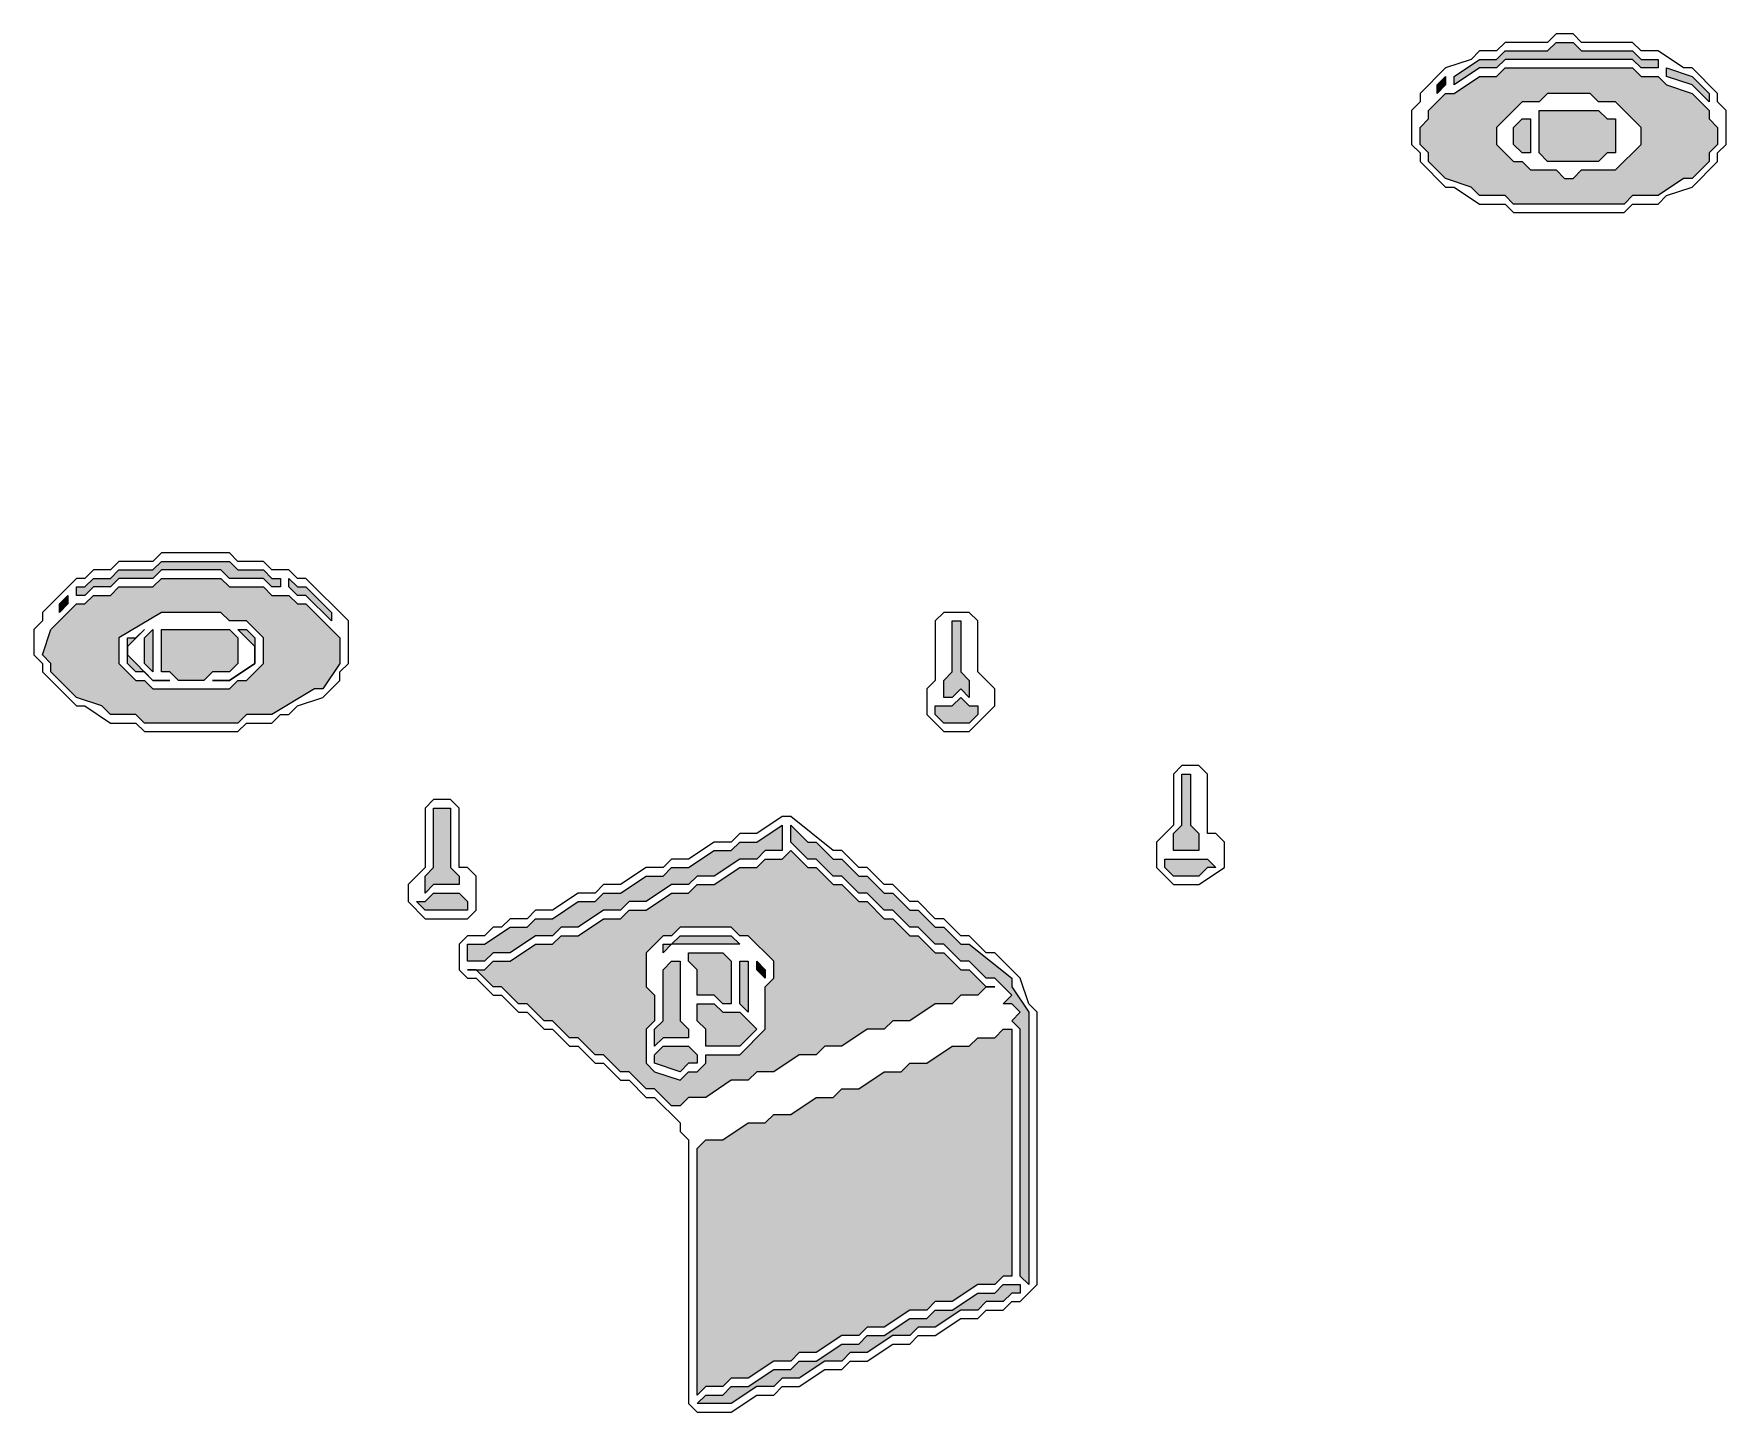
# Model space of a CAD drawing. Header units: millimetres. Extents: x 5 to 252589, y 5 to 415.
# Drawn here: x 12395.33 to 12411.92, y 307.58 to 321.08 of the extents above; entities that cross this region are included whole.
import ezdxf

# ---------------------------------------------------------------- set-up
doc = ezdxf.new("R2010")
doc.units = ezdxf.units.MM
doc.layers.add('HATCH', color=8, linetype='Continuous', lineweight=9)
doc.layers.add('OUTLINE', color=7, linetype='Continuous', lineweight=25)

msp = doc.modelspace()

# ---------------------------------------------------------------- hatches: boundary and pattern name
at = {"layer": 'HATCH', "true_color": 0xbfa37e}
for points in [[(12409.25, 320.58333), (12409.25, 320.66667), (12409.5, 320.83333), (12409.66667, 320.83333), (12409.75, 320.91667), (12410.16667, 320.91667), (12410.25, 321), (12410.41667, 321), (12410.5, 320.91667), (12411, 320.91667), (12411.08333, 320.83333), (12411.25, 320.83333), (12411.25, 320.75), (12411.08333, 320.75), (12411, 320.83333), (12409.75, 320.83333), (12409.66667, 320.75), (12409.5, 320.75)], [(12395.75, 315.58333), (12395.75, 315.66667), (12395.83333, 315.66667), (12395.91667, 315.75), (12396.08333, 315.75), (12396.16667, 315.83333), (12396.5, 315.83333), (12396.58333, 315.91667), (12397.25, 315.91667), (12397.33333, 315.83333), (12397.58333, 315.83333), (12397.66667, 315.75), (12397.75, 315.75), (12397.75, 315.66667), (12397.66667, 315.66667), (12397.58333, 315.75), (12397.25, 315.75), (12397.16667, 315.83333), (12396.58333, 315.83333), (12396.5, 315.75), (12396.16667, 315.75), (12396.08333, 315.66667), (12395.91667, 315.66667), (12395.83333, 315.58333)]]:
    msp.add_hatch(color=33, dxfattribs=at).paths.add_polyline_path(points)
at = {"layer": 'HATCH', "true_color": 0xceb089}
h = msp.add_hatch(color=43, dxfattribs=at)
h.paths.add_polyline_path([(12408.91667, 320), (12408.91667, 320.16667), (12409, 320.25), (12409, 320.33333), (12409.16667, 320.5), (12409.25, 320.5), (12409.5, 320.66667), (12409.66667, 320.66667), (12409.75, 320.75), (12411, 320.75), (12411.08333, 320.66667), (12411.25, 320.66667), (12411.33333, 320.58333), (12411.58333, 320.5), (12411.75, 320.33333), (12411.75, 320.25), (12411.83333, 320.16667), (12411.83333, 320), (12411.75, 319.91667), (12411.75, 319.83333), (12411.58333, 319.66667), (12411.5, 319.66667), (12411.25, 319.5), (12411, 319.5), (12410.91667, 319.41667), (12409.83333, 319.41667), (12409.75, 319.5), (12409.5, 319.5), (12409.41667, 319.58333), (12409.16667, 319.66667), (12409, 319.83333), (12409, 319.91667)])
h.paths.add_polyline_path([(12409.66667, 320), (12409.83333, 319.83333), (12409.91667, 319.83333), (12410, 319.75), (12410.25, 319.75), (12410.33333, 319.66667), (12410.41667, 319.66667), (12410.5, 319.75), (12410.83333, 319.75), (12411.08333, 320), (12411.08333, 320.16667), (12410.83333, 320.41667), (12410.66667, 320.41667), (12410.58333, 320.5), (12410.16667, 320.5), (12410.08333, 320.41667), (12409.91667, 320.41667), (12409.66667, 320.16667)], flags=0)
at = {"layer": 'HATCH', "true_color": 0xb99e7b}
for points in [[(12411.75, 320.41667), (12411.58333, 320.58333), (12411.33333, 320.66667), (12411.33333, 320.75), (12411.58333, 320.66667), (12411.75, 320.5)], [(12409.08333, 320.5), (12409.08333, 320.58333), (12409.16667, 320.66667), (12409.16667, 320.58333)], [(12398.25, 315.33333), (12398, 315.58333), (12397.91667, 315.58333), (12397.83333, 315.66667), (12397.83333, 315.75), (12397.91667, 315.66667), (12398, 315.66667), (12398.25, 315.41667)], [(12395.58333, 315.41667), (12395.58333, 315.5), (12395.66667, 315.58333), (12395.66667, 315.5)]]:
    msp.add_hatch(color=33, dxfattribs=at).paths.add_polyline_path(points)
at = {"layer": 'HATCH', "true_color": 0xa6abaf}
for points in [[(12409.91667, 319.91667), (12409.83333, 320), (12409.83333, 320.16667), (12409.91667, 320.25), (12410, 320.25), (12410, 319.91667)], [(12396.5, 314.83333), (12396.41667, 314.91667), (12396.41667, 315.16667), (12396.5, 315.25)], [(12402.33333, 311.5), (12402.25, 311.58333), (12402.25, 312), (12402.33333, 312)]]:
    msp.add_hatch(color=253, dxfattribs=at).paths.add_polyline_path(points)
at = {"layer": 'HATCH', "true_color": 0xabb0b4}
for points in [[(12410.08333, 319.91667), (12410.08333, 320.33333), (12410.66667, 320.33333), (12410.75, 320.25), (12410.83333, 320.25), (12410.83333, 319.91667), (12410.75, 319.91667), (12410.66667, 319.83333), (12410.16667, 319.83333)], [(12396.58333, 314.83333), (12396.58333, 315.25), (12397.25, 315.25), (12397.33333, 315.16667), (12397.33333, 314.91667), (12397.25, 314.83333), (12397.08333, 314.83333), (12397, 314.75), (12396.75, 314.75), (12396.66667, 314.83333)], [(12404.25, 314.58333), (12404.25, 314.75), (12404.33333, 314.83333), (12404.33333, 315.33333), (12404.41667, 315.33333), (12404.41667, 314.83333), (12404.5, 314.75), (12404.5, 314.58333), (12404.41667, 314.66667), (12404.33333, 314.58333)], [(12406.5, 313.08333), (12406.5, 313.25), (12406.58333, 313.33333), (12406.58333, 313.83333), (12406.66667, 313.83333), (12406.66667, 313.33333), (12406.75, 313.25), (12406.75, 313.08333)], [(12399.16667, 312.66667), (12399.16667, 312.83333), (12399.25, 312.91667), (12399.25, 313.5), (12399.41667, 313.5), (12399.41667, 312.91667), (12399.5, 312.83333), (12399.5, 312.75), (12399.25, 312.75)], [(12401.5, 312.08333), (12401.5, 312.16667), (12401.58333, 312.16667), (12401.66667, 312.25), (12402.16667, 312.25), (12402.25, 312.16667), (12401.58333, 312.16667)], [(12401.41667, 311.16667), (12401.41667, 311.33333), (12401.5, 311.41667), (12401.5, 311.91667), (12401.58333, 312), (12401.66667, 312), (12401.66667, 311.41667), (12401.75, 311.33333), (12401.75, 311.25), (12401.5, 311.25)], [(12402.16667, 311.58333), (12402.08333, 311.58333), (12402, 311.66667), (12401.83333, 311.66667), (12401.83333, 311.91667), (12401.75, 312), (12401.75, 312.08333), (12402.08333, 312.08333), (12402.16667, 312)]]:
    msp.add_hatch(color=253, dxfattribs=at).paths.add_polyline_path(points)
at = {"layer": 'HATCH', "true_color": 0xceb089}
h = msp.add_hatch(color=43, dxfattribs=at)
h.paths.add_polyline_path([(12395.41667, 315), (12395.5, 315.25), (12395.75, 315.5), (12395.83333, 315.5), (12395.91667, 315.58333), (12396.08333, 315.58333), (12396.16667, 315.66667), (12396.5, 315.66667), (12396.58333, 315.75), (12397.16667, 315.75), (12397.25, 315.66667), (12397.58333, 315.66667), (12397.66667, 315.58333), (12397.83333, 315.58333), (12397.91667, 315.5), (12398, 315.5), (12398.33333, 315.16667), (12398.33333, 314.91667), (12398.16667, 314.66667), (12398.08333, 314.66667), (12397.66667, 314.41667), (12397.41667, 314.41667), (12397.33333, 314.33333), (12396.41667, 314.33333), (12396.33333, 314.41667), (12396.08333, 314.41667), (12396, 314.5), (12395.75, 314.58333), (12395.5, 314.83333), (12395.5, 314.91667)])
h.paths.add_polyline_path([(12396.16667, 314.91667), (12396.33333, 314.75), (12396.41667, 314.75), (12396.5, 314.66667), (12397.25, 314.66667), (12397.33333, 314.75), (12397.41667, 314.75), (12397.58333, 314.91667), (12397.58333, 315.16667), (12397.41667, 315.33333), (12397.25, 315.33333), (12397.16667, 315.41667), (12396.58333, 315.41667), (12396.16667, 315.16667)], flags=0)
at = {"layer": 'HATCH', "true_color": 0xb9bfc3}
for points in [[(12396.66667, 314.75), (12396.5, 314.75), (12396.41667, 314.83333), (12396.33333, 314.83333), (12396.25, 314.91667), (12396.25, 315.16667), (12396.33333, 315.16667), (12396.41667, 315.25), (12396.25, 315.08333), (12396.25, 315), (12396.5, 314.75)], [(12397.08333, 314.75), (12397.25, 314.75), (12397.5, 314.91667), (12397.5, 315.08333), (12397.33333, 315.25), (12397.41667, 315.25), (12397.5, 315.16667), (12397.5, 314.91667), (12397.25, 314.75)], [(12404.16667, 314.41667), (12404.16667, 314.5), (12404.33333, 314.5), (12404.41667, 314.58333), (12404.5, 314.5), (12404.58333, 314.5), (12404.58333, 314.41667), (12404.5, 314.33333), (12404.25, 314.33333)], [(12406.41667, 313), (12406.83333, 313), (12406.91667, 312.91667), (12406.83333, 312.91667), (12406.75, 312.83333), (12406.5, 312.83333), (12406.41667, 312.91667)], [(12399.08333, 312.58333), (12399.16667, 312.58333), (12399.25, 312.66667), (12399.5, 312.66667), (12399.58333, 312.58333), (12399.58333, 312.5), (12399.16667, 312.5)], [(12402.5, 311.83333), (12402.41667, 311.91667), (12402.41667, 312), (12402.5, 311.91667)], [(12401.83333, 311.58333), (12402, 311.58333), (12402.08333, 311.5), (12402.25, 311.5), (12402.41667, 311.33333), (12402.25, 311.16667), (12401.91667, 311.16667), (12401.91667, 311.33333), (12401.83333, 311.41667)], [(12401.41667, 311), (12401.41667, 311.08333), (12401.5, 311.16667), (12401.75, 311.16667), (12401.83333, 311.08333), (12401.83333, 311), (12401.75, 311), (12401.66667, 310.91667)]]:
    msp.add_hatch(color=9, dxfattribs=at).paths.add_polyline_path(points)
at = {"layer": 'HATCH', "true_color": 0x46858f}
for points in [[(12399.58333, 312), (12399.58333, 312.16667), (12399.75, 312.16667), (12400, 312.33333), (12400.16667, 312.33333), (12400.25, 312.41667), (12400.41667, 312.41667), (12400.66667, 312.58333), (12400.83333, 312.58333), (12400.91667, 312.66667), (12401.08333, 312.66667), (12401.33333, 312.83333), (12401.5, 312.83333), (12401.58333, 312.91667), (12401.75, 312.91667), (12402, 313.08333), (12402.16667, 313.08333), (12402.25, 313.16667), (12402.41667, 313.16667), (12402.66667, 313.33333), (12402.66667, 313.08333), (12402.5, 313.08333), (12402.41667, 313), (12402.25, 313), (12402, 312.83333), (12401.83333, 312.83333), (12401.75, 312.75), (12401.58333, 312.75), (12401.33333, 312.58333), (12401.16667, 312.58333), (12401.08333, 312.5), (12400.91667, 312.5), (12400.66667, 312.33333), (12400.5, 312.33333), (12400.41667, 312.25), (12400.25, 312.25), (12400, 312.08333), (12399.83333, 312.08333), (12399.75, 312)], [(12401.83333, 307.75), (12401.83333, 310.16667), (12401.91667, 310.25), (12402.08333, 310.25), (12402.33333, 310.41667), (12402.5, 310.41667), (12402.58333, 310.5), (12402.75, 310.5), (12403, 310.66667), (12403.16667, 310.66667), (12403.25, 310.75), (12403.41667, 310.75), (12403.66667, 310.91667), (12403.83333, 310.91667), (12403.91667, 311), (12404.08333, 311), (12404.33333, 311.16667), (12404.5, 311.16667), (12404.58333, 311.25), (12404.75, 311.25), (12404.83333, 311.33333), (12404.91667, 311.33333), (12404.91667, 308.91667), (12404.83333, 308.91667), (12404.75, 308.83333), (12404.58333, 308.83333), (12404.33333, 308.66667), (12404.16667, 308.66667), (12404.08333, 308.58333), (12403.91667, 308.58333), (12403.66667, 308.41667), (12403.5, 308.41667), (12403.41667, 308.33333), (12403.25, 308.33333), (12403, 308.16667), (12402.83333, 308.16667), (12402.75, 308.08333), (12402.58333, 308.08333), (12402.33333, 307.91667), (12402.16667, 307.91667), (12402.08333, 307.83333), (12401.91667, 307.83333)]]:
    msp.add_hatch(color=145, dxfattribs=at).paths.add_polyline_path(points)
at = {"layer": 'HATCH', "true_color": 0x46828b}
msp.add_hatch(color=137, dxfattribs=at).paths.add_polyline_path([(12405.08333, 308.83333), (12405, 308.91667), (12405, 311.33333), (12404.91667, 311.41667), (12405, 311.5), (12404.91667, 311.58333), (12404.83333, 311.58333), (12404.91667, 311.66667), (12404.75, 311.83333), (12404.66667, 311.83333), (12404.5, 312), (12404.41667, 312), (12404.25, 312.16667), (12404.16667, 312.16667), (12404, 312.33333), (12403.91667, 312.33333), (12403.75, 312.5), (12403.66667, 312.5), (12403.5, 312.66667), (12403.41667, 312.66667), (12403.25, 312.83333), (12403.16667, 312.83333), (12403, 313), (12402.91667, 313), (12402.75, 313.16667), (12402.75, 313.33333), (12402.91667, 313.16667), (12403, 313.16667), (12403.16667, 313), (12403.25, 313), (12403.41667, 312.83333), (12403.5, 312.83333), (12403.66667, 312.66667), (12403.75, 312.66667), (12403.91667, 312.5), (12404, 312.5), (12404.16667, 312.33333), (12404.25, 312.33333), (12404.41667, 312.16667), (12404.5, 312.16667), (12404.91667, 311.83333), (12404.91667, 311.75), (12405.08333, 311.5)])
at = {"layer": 'HATCH', "true_color": 0x46909b}
h = msp.add_hatch(color=135, dxfattribs=at)
h.paths.add_polyline_path([(12399.58333, 311.91667), (12399.75, 311.91667), (12399.83333, 312), (12400, 312), (12400.25, 312.16667), (12400.41667, 312.16667), (12400.5, 312.25), (12400.66667, 312.25), (12400.91667, 312.41667), (12401.08333, 312.41667), (12401.16667, 312.5), (12401.33333, 312.5), (12401.58333, 312.66667), (12401.75, 312.66667), (12401.83333, 312.75), (12402, 312.75), (12402.25, 312.91667), (12402.41667, 312.91667), (12402.5, 313), (12402.66667, 313), (12402.75, 313.08333), (12402.91667, 312.91667), (12403, 312.91667), (12403.16667, 312.75), (12403.25, 312.75), (12403.41667, 312.58333), (12403.5, 312.58333), (12403.66667, 312.41667), (12403.75, 312.41667), (12403.91667, 312.25), (12404, 312.25), (12404.16667, 312.08333), (12404.25, 312.08333), (12404.41667, 311.91667), (12404.5, 311.91667), (12404.66667, 311.75), (12404.75, 311.75), (12404.66667, 311.75), (12404.58333, 311.66667), (12404.41667, 311.66667), (12404.33333, 311.58333), (12404.16667, 311.58333), (12403.91667, 311.41667), (12403.75, 311.41667), (12403.66667, 311.33333), (12403.5, 311.33333), (12403.25, 311.16667), (12403.08333, 311.16667), (12403, 311.08333), (12402.83333, 311.08333), (12402.58333, 310.91667), (12402.41667, 310.91667), (12402.33333, 310.83333), (12402.16667, 310.83333), (12401.91667, 310.66667), (12401.75, 310.66667), (12401.66667, 310.58333), (12401.58333, 310.58333), (12401.41667, 310.75), (12401.33333, 310.75), (12401.16667, 310.91667), (12401.08333, 310.91667), (12400.91667, 311.08333), (12400.83333, 311.08333), (12400.66667, 311.25), (12400.58333, 311.25), (12400.41667, 311.41667), (12400.33333, 311.41667), (12400.16667, 311.58333), (12400.08333, 311.58333), (12399.91667, 311.75), (12399.83333, 311.75), (12399.66667, 311.91667)])
h.paths.add_polyline_path([(12401.41667, 310.91667), (12401.66667, 310.83333), (12401.75, 310.91667), (12401.83333, 310.91667), (12401.91667, 311), (12401.91667, 311.08333), (12402.25, 311.08333), (12402.5, 311.33333), (12402.5, 311.75), (12402.58333, 311.83333), (12402.58333, 312), (12402.33333, 312.25), (12402.25, 312.25), (12402.16667, 312.33333), (12401.66667, 312.33333), (12401.58333, 312.25), (12401.5, 312.25), (12401.33333, 312.08333), (12401.33333, 311.75), (12401.41667, 311.66667), (12401.41667, 311.41667), (12401.33333, 311.33333), (12401.33333, 311)], flags=0)
msp.add_hatch(color=135, dxfattribs=at).paths.add_polyline_path([(12401.83333, 307.66667), (12401.91667, 307.75), (12402.08333, 307.75), (12402.16667, 307.83333), (12402.33333, 307.83333), (12402.58333, 308), (12402.75, 308), (12402.83333, 308.08333), (12403, 308.08333), (12403.25, 308.25), (12403.41667, 308.25), (12403.5, 308.33333), (12403.66667, 308.33333), (12403.91667, 308.5), (12404.08333, 308.5), (12404.16667, 308.58333), (12404.33333, 308.58333), (12404.58333, 308.75), (12404.75, 308.75), (12404.83333, 308.83333), (12405, 308.83333), (12405, 308.75), (12404.91667, 308.75), (12404.83333, 308.66667), (12404.66667, 308.66667), (12404.58333, 308.58333), (12404.41667, 308.58333), (12404.16667, 308.41667), (12404, 308.41667), (12403.91667, 308.33333), (12403.75, 308.33333), (12403.5, 308.16667), (12403.33333, 308.16667), (12403.25, 308.08333), (12403.08333, 308.08333), (12402.83333, 307.91667), (12402.66667, 307.91667), (12402.58333, 307.83333), (12402.41667, 307.83333), (12402.16667, 307.66667)])

# ---------------------------------------------------------------- linework, layer by layer
at = {"layer": 'OUTLINE', "color": 139, "true_color": 0x42544a}
for points in [[(12408.83333, 320), (12408.91667, 319.91667), (12408.91667, 319.83333), (12409.16667, 319.58333), (12409.25, 319.58333), (12409.5, 319.41667), (12409.75, 319.41667), (12409.83333, 319.33333), (12410.91667, 319.33333), (12411, 319.41667), (12411.25, 319.41667), (12411.33333, 319.5), (12411.58333, 319.58333), (12411.83333, 319.83333), (12411.83333, 319.91667), (12411.91667, 320), (12411.91667, 320.33333), (12411.83333, 320.41667), (12411.83333, 320.5), (12411.58333, 320.75), (12411.5, 320.75), (12411.25, 320.91667), (12411.08333, 320.91667), (12411, 321), (12410.5, 321), (12410.41667, 321.08333), (12410.25, 321.08333), (12410.16667, 321), (12409.75, 321), (12409.66667, 320.91667), (12409.5, 320.91667), (12409.41667, 320.83333), (12409.16667, 320.75), (12408.91667, 320.5), (12408.91667, 320.41667), (12408.83333, 320.33333)], [(12409.25, 320.58333), (12409.25, 320.66667), (12409.5, 320.83333), (12409.66667, 320.83333), (12409.75, 320.91667), (12410.16667, 320.91667), (12410.25, 321), (12410.41667, 321), (12410.5, 320.91667), (12411, 320.91667), (12411.08333, 320.83333), (12411.25, 320.83333), (12411.25, 320.75), (12411.08333, 320.75), (12411, 320.83333), (12409.75, 320.83333), (12409.66667, 320.75), (12409.5, 320.75)], [(12408.91667, 320), (12408.91667, 320.16667), (12409, 320.25), (12409, 320.33333), (12409.16667, 320.5), (12409.25, 320.5), (12409.5, 320.66667), (12409.66667, 320.66667), (12409.75, 320.75), (12411, 320.75), (12411.08333, 320.66667), (12411.25, 320.66667), (12411.33333, 320.58333), (12411.58333, 320.5), (12411.75, 320.33333), (12411.75, 320.25), (12411.83333, 320.16667), (12411.83333, 320), (12411.75, 319.91667), (12411.75, 319.83333), (12411.58333, 319.66667), (12411.5, 319.66667), (12411.25, 319.5), (12411, 319.5), (12410.91667, 319.41667), (12409.83333, 319.41667), (12409.75, 319.5), (12409.5, 319.5), (12409.41667, 319.58333), (12409.16667, 319.66667), (12409, 319.83333), (12409, 319.91667)], [(12411.75, 320.41667), (12411.58333, 320.58333), (12411.33333, 320.66667), (12411.33333, 320.75), (12411.58333, 320.66667), (12411.75, 320.5)], [(12409.08333, 320.5), (12409.08333, 320.58333), (12409.16667, 320.66667), (12409.16667, 320.58333)], [(12409.66667, 320), (12409.83333, 319.83333), (12409.91667, 319.83333), (12410, 319.75), (12410.25, 319.75), (12410.33333, 319.66667), (12410.41667, 319.66667), (12410.5, 319.75), (12410.83333, 319.75), (12411.08333, 320), (12411.08333, 320.16667), (12410.83333, 320.41667), (12410.66667, 320.41667), (12410.58333, 320.5), (12410.16667, 320.5), (12410.08333, 320.41667), (12409.91667, 320.41667), (12409.66667, 320.16667)], [(12409.91667, 319.91667), (12409.83333, 320), (12409.83333, 320.16667), (12409.91667, 320.25), (12410, 320.25), (12410, 319.91667)], [(12410.08333, 319.91667), (12410.08333, 320.33333), (12410.66667, 320.33333), (12410.75, 320.25), (12410.83333, 320.25), (12410.83333, 319.91667), (12410.75, 319.91667), (12410.66667, 319.83333), (12410.16667, 319.83333)], [(12395.33333, 315), (12395.41667, 314.91667), (12395.41667, 314.83333), (12395.75, 314.5), (12395.83333, 314.5), (12396.08333, 314.33333), (12396.33333, 314.33333), (12396.41667, 314.25), (12397.33333, 314.25), (12397.41667, 314.33333), (12397.66667, 314.33333), (12397.75, 314.41667), (12397.83333, 314.41667), (12397.91667, 314.5), (12398.16667, 314.58333), (12398.33333, 314.75), (12398.33333, 314.83333), (12398.41667, 314.91667), (12398.41667, 315.33333), (12398, 315.75), (12397.91667, 315.75), (12397.83333, 315.83333), (12397.66667, 315.83333), (12397.58333, 315.91667), (12397.33333, 315.91667), (12397.25, 316), (12396.58333, 316), (12396.5, 315.91667), (12396.16667, 315.91667), (12396.08333, 315.83333), (12395.91667, 315.83333), (12395.83333, 315.75), (12395.75, 315.75), (12395.41667, 315.41667), (12395.41667, 315.33333), (12395.33333, 315.25)], [(12395.75, 315.58333), (12395.75, 315.66667), (12395.83333, 315.66667), (12395.91667, 315.75), (12396.08333, 315.75), (12396.16667, 315.83333), (12396.5, 315.83333), (12396.58333, 315.91667), (12397.25, 315.91667), (12397.33333, 315.83333), (12397.58333, 315.83333), (12397.66667, 315.75), (12397.75, 315.75), (12397.75, 315.66667), (12397.66667, 315.66667), (12397.58333, 315.75), (12397.25, 315.75), (12397.16667, 315.83333), (12396.58333, 315.83333), (12396.5, 315.75), (12396.16667, 315.75), (12396.08333, 315.66667), (12395.91667, 315.66667), (12395.83333, 315.58333)], [(12395.41667, 315), (12395.5, 315.25), (12395.75, 315.5), (12395.83333, 315.5), (12395.91667, 315.58333), (12396.08333, 315.58333), (12396.16667, 315.66667), (12396.5, 315.66667), (12396.58333, 315.75), (12397.16667, 315.75), (12397.25, 315.66667), (12397.58333, 315.66667), (12397.66667, 315.58333), (12397.83333, 315.58333), (12397.91667, 315.5), (12398, 315.5), (12398.33333, 315.16667), (12398.33333, 314.91667), (12398.16667, 314.66667), (12398.08333, 314.66667), (12397.66667, 314.41667), (12397.41667, 314.41667), (12397.33333, 314.33333), (12396.41667, 314.33333), (12396.33333, 314.41667), (12396.08333, 314.41667), (12396, 314.5), (12395.75, 314.58333), (12395.5, 314.83333), (12395.5, 314.91667)], [(12398.25, 315.33333), (12398, 315.58333), (12397.91667, 315.58333), (12397.83333, 315.66667), (12397.83333, 315.75), (12397.91667, 315.66667), (12398, 315.66667), (12398.25, 315.41667)], [(12395.58333, 315.41667), (12395.58333, 315.5), (12395.66667, 315.58333), (12395.66667, 315.5)], [(12396.16667, 314.91667), (12396.33333, 314.75), (12396.41667, 314.75), (12396.5, 314.66667), (12397.25, 314.66667), (12397.33333, 314.75), (12397.41667, 314.75), (12397.58333, 314.91667), (12397.58333, 315.16667), (12397.41667, 315.33333), (12397.25, 315.33333), (12397.16667, 315.41667), (12396.58333, 315.41667), (12396.16667, 315.16667)], [(12404.25, 314.25), (12404.5, 314.25), (12404.75, 314.5), (12404.75, 314.66667), (12404.58333, 314.83333), (12404.58333, 315.33333), (12404.5, 315.41667), (12404.25, 315.41667), (12404.16667, 315.33333), (12404.16667, 314.75), (12404.08333, 314.66667), (12404.08333, 314.41667)], [(12396.66667, 314.75), (12396.5, 314.75), (12396.41667, 314.83333), (12396.33333, 314.83333), (12396.25, 314.91667), (12396.25, 315.16667), (12396.33333, 315.16667), (12396.41667, 315.25), (12396.25, 315.08333), (12396.25, 315), (12396.5, 314.75)], [(12396.5, 314.83333), (12396.41667, 314.91667), (12396.41667, 315.16667), (12396.5, 315.25)], [(12396.58333, 314.83333), (12396.58333, 315.25), (12397.25, 315.25), (12397.33333, 315.16667), (12397.33333, 314.91667), (12397.25, 314.83333), (12397.08333, 314.83333), (12397, 314.75), (12396.75, 314.75), (12396.66667, 314.83333)], [(12397.08333, 314.75), (12397.25, 314.75), (12397.5, 314.91667), (12397.5, 315.08333), (12397.33333, 315.25), (12397.41667, 315.25), (12397.5, 315.16667), (12397.5, 314.91667), (12397.25, 314.75)], [(12404.25, 314.58333), (12404.25, 314.75), (12404.33333, 314.83333), (12404.33333, 315.33333), (12404.41667, 315.33333), (12404.41667, 314.83333), (12404.5, 314.75), (12404.5, 314.58333), (12404.41667, 314.66667), (12404.33333, 314.58333)], [(12404.16667, 314.41667), (12404.16667, 314.5), (12404.33333, 314.5), (12404.41667, 314.58333), (12404.5, 314.5), (12404.58333, 314.5), (12404.58333, 314.41667), (12404.5, 314.33333), (12404.25, 314.33333)], [(12406.5, 312.75), (12406.75, 312.75), (12407, 312.91667), (12407, 313.16667), (12406.91667, 313.25), (12406.83333, 313.25), (12406.83333, 313.83333), (12406.75, 313.91667), (12406.58333, 313.91667), (12406.5, 313.83333), (12406.5, 313.33333), (12406.33333, 313.16667), (12406.33333, 312.91667)], [(12406.5, 313.08333), (12406.5, 313.25), (12406.58333, 313.33333), (12406.58333, 313.83333), (12406.66667, 313.83333), (12406.66667, 313.33333), (12406.75, 313.25), (12406.75, 313.08333)], [(12399.16667, 312.41667), (12399.58333, 312.41667), (12399.66667, 312.5), (12399.66667, 312.83333), (12399.58333, 312.91667), (12399.5, 312.91667), (12399.5, 313.5), (12399.41667, 313.58333), (12399.25, 313.58333), (12399.16667, 313.5), (12399.16667, 312.91667), (12399, 312.75), (12399, 312.58333)], [(12399.16667, 312.66667), (12399.16667, 312.83333), (12399.25, 312.91667), (12399.25, 313.5), (12399.41667, 313.5), (12399.41667, 312.91667), (12399.5, 312.83333), (12399.5, 312.75), (12399.25, 312.75)], [(12401.83333, 307.58333), (12402.16667, 307.58333), (12402.41667, 307.75), (12402.58333, 307.75), (12402.66667, 307.83333), (12402.83333, 307.83333), (12403.08333, 308), (12403.25, 308), (12403.33333, 308.08333), (12403.5, 308.08333), (12403.75, 308.25), (12403.91667, 308.25), (12404, 308.33333), (12404.16667, 308.33333), (12404.41667, 308.5), (12404.58333, 308.5), (12404.66667, 308.58333), (12404.83333, 308.58333), (12404.91667, 308.66667), (12405, 308.66667), (12405.16667, 308.83333), (12405.16667, 311.5), (12405.08333, 311.58333), (12405, 311.83333), (12404.75, 312.08333), (12404.66667, 312.08333), (12404.5, 312.25), (12404.41667, 312.25), (12404.25, 312.41667), (12404.16667, 312.41667), (12404, 312.58333), (12403.91667, 312.58333), (12403.75, 312.75), (12403.66667, 312.75), (12403.5, 312.91667), (12403.41667, 312.91667), (12403.25, 313.08333), (12403.16667, 313.08333), (12402.75, 313.41667), (12402.66667, 313.41667), (12402.41667, 313.25), (12402.25, 313.25), (12402.16667, 313.16667), (12402, 313.16667), (12401.75, 313), (12401.58333, 313), (12401.5, 312.91667), (12401.33333, 312.91667), (12401.08333, 312.75), (12400.91667, 312.75), (12400.83333, 312.66667), (12400.66667, 312.66667), (12400.41667, 312.5), (12400.25, 312.5), (12400.16667, 312.41667), (12400, 312.41667), (12399.91667, 312.33333), (12399.83333, 312.33333), (12399.75, 312.25), (12399.58333, 312.25), (12399.5, 312.16667), (12399.5, 311.91667), (12399.58333, 311.83333), (12399.66667, 311.83333), (12399.83333, 311.66667), (12399.91667, 311.66667), (12400.08333, 311.5), (12400.16667, 311.5), (12400.33333, 311.33333), (12400.41667, 311.33333), (12400.58333, 311.16667), (12400.66667, 311.16667), (12400.83333, 311), (12400.91667, 311), (12401.08333, 310.83333), (12401.16667, 310.83333), (12401.33333, 310.66667), (12401.41667, 310.66667), (12401.66667, 310.41667), (12401.66667, 310.33333), (12401.75, 310.25), (12401.75, 307.66667)], [(12399.58333, 312), (12399.58333, 312.16667), (12399.75, 312.16667), (12400, 312.33333), (12400.16667, 312.33333), (12400.25, 312.41667), (12400.41667, 312.41667), (12400.66667, 312.58333), (12400.83333, 312.58333), (12400.91667, 312.66667), (12401.08333, 312.66667), (12401.33333, 312.83333), (12401.5, 312.83333), (12401.58333, 312.91667), (12401.75, 312.91667), (12402, 313.08333), (12402.16667, 313.08333), (12402.25, 313.16667), (12402.41667, 313.16667), (12402.66667, 313.33333), (12402.66667, 313.08333), (12402.5, 313.08333), (12402.41667, 313), (12402.25, 313), (12402, 312.83333), (12401.83333, 312.83333), (12401.75, 312.75), (12401.58333, 312.75), (12401.33333, 312.58333), (12401.16667, 312.58333), (12401.08333, 312.5), (12400.91667, 312.5), (12400.66667, 312.33333), (12400.5, 312.33333), (12400.41667, 312.25), (12400.25, 312.25), (12400, 312.08333), (12399.83333, 312.08333), (12399.75, 312)], [(12405.08333, 308.83333), (12405, 308.91667), (12405, 311.33333), (12404.91667, 311.41667), (12405, 311.5), (12404.91667, 311.58333), (12404.83333, 311.58333), (12404.91667, 311.66667), (12404.75, 311.83333), (12404.66667, 311.83333), (12404.5, 312), (12404.41667, 312), (12404.25, 312.16667), (12404.16667, 312.16667), (12404, 312.33333), (12403.91667, 312.33333), (12403.75, 312.5), (12403.66667, 312.5), (12403.5, 312.66667), (12403.41667, 312.66667), (12403.25, 312.83333), (12403.16667, 312.83333), (12403, 313), (12402.91667, 313), (12402.75, 313.16667), (12402.75, 313.33333), (12402.91667, 313.16667), (12403, 313.16667), (12403.16667, 313), (12403.25, 313), (12403.41667, 312.83333), (12403.5, 312.83333), (12403.66667, 312.66667), (12403.75, 312.66667), (12403.91667, 312.5), (12404, 312.5), (12404.16667, 312.33333), (12404.25, 312.33333), (12404.41667, 312.16667), (12404.5, 312.16667), (12404.91667, 311.83333), (12404.91667, 311.75), (12405.08333, 311.5)], [(12399.58333, 311.91667), (12399.75, 311.91667), (12399.83333, 312), (12400, 312), (12400.25, 312.16667), (12400.41667, 312.16667), (12400.5, 312.25), (12400.66667, 312.25), (12400.91667, 312.41667), (12401.08333, 312.41667), (12401.16667, 312.5), (12401.33333, 312.5), (12401.58333, 312.66667), (12401.75, 312.66667), (12401.83333, 312.75), (12402, 312.75), (12402.25, 312.91667), (12402.41667, 312.91667), (12402.5, 313), (12402.66667, 313), (12402.75, 313.08333), (12402.91667, 312.91667), (12403, 312.91667), (12403.16667, 312.75), (12403.25, 312.75), (12403.41667, 312.58333), (12403.5, 312.58333), (12403.66667, 312.41667), (12403.75, 312.41667), (12403.91667, 312.25), (12404, 312.25), (12404.16667, 312.08333), (12404.25, 312.08333), (12404.41667, 311.91667), (12404.5, 311.91667), (12404.66667, 311.75), (12404.75, 311.75), (12404.66667, 311.75), (12404.58333, 311.66667), (12404.41667, 311.66667), (12404.33333, 311.58333), (12404.16667, 311.58333), (12403.91667, 311.41667), (12403.75, 311.41667), (12403.66667, 311.33333), (12403.5, 311.33333), (12403.25, 311.16667), (12403.08333, 311.16667), (12403, 311.08333), (12402.83333, 311.08333), (12402.58333, 310.91667), (12402.41667, 310.91667), (12402.33333, 310.83333), (12402.16667, 310.83333), (12401.91667, 310.66667), (12401.75, 310.66667), (12401.66667, 310.58333), (12401.58333, 310.58333), (12401.41667, 310.75), (12401.33333, 310.75), (12401.16667, 310.91667), (12401.08333, 310.91667), (12400.91667, 311.08333), (12400.83333, 311.08333), (12400.66667, 311.25), (12400.58333, 311.25), (12400.41667, 311.41667), (12400.33333, 311.41667), (12400.16667, 311.58333), (12400.08333, 311.58333), (12399.91667, 311.75), (12399.83333, 311.75), (12399.66667, 311.91667)], [(12406.41667, 313), (12406.83333, 313), (12406.91667, 312.91667), (12406.83333, 312.91667), (12406.75, 312.83333), (12406.5, 312.83333), (12406.41667, 312.91667)], [(12399.08333, 312.58333), (12399.16667, 312.58333), (12399.25, 312.66667), (12399.5, 312.66667), (12399.58333, 312.58333), (12399.58333, 312.5), (12399.16667, 312.5)], [(12401.41667, 310.91667), (12401.66667, 310.83333), (12401.75, 310.91667), (12401.83333, 310.91667), (12401.91667, 311), (12401.91667, 311.08333), (12402.25, 311.08333), (12402.5, 311.33333), (12402.5, 311.75), (12402.58333, 311.83333), (12402.58333, 312), (12402.33333, 312.25), (12402.25, 312.25), (12402.16667, 312.33333), (12401.66667, 312.33333), (12401.58333, 312.25), (12401.5, 312.25), (12401.33333, 312.08333), (12401.33333, 311.75), (12401.41667, 311.66667), (12401.41667, 311.41667), (12401.33333, 311.33333), (12401.33333, 311)], [(12401.5, 312.08333), (12401.5, 312.16667), (12401.58333, 312.16667), (12401.66667, 312.25), (12402.16667, 312.25), (12402.25, 312.16667), (12401.58333, 312.16667)], [(12401.41667, 311.16667), (12401.41667, 311.33333), (12401.5, 311.41667), (12401.5, 311.91667), (12401.58333, 312), (12401.66667, 312), (12401.66667, 311.41667), (12401.75, 311.33333), (12401.75, 311.25), (12401.5, 311.25)], [(12402.16667, 311.58333), (12402.08333, 311.58333), (12402, 311.66667), (12401.83333, 311.66667), (12401.83333, 311.91667), (12401.75, 312), (12401.75, 312.08333), (12402.08333, 312.08333), (12402.16667, 312)], [(12402.33333, 311.5), (12402.25, 311.58333), (12402.25, 312), (12402.33333, 312)], [(12402.5, 311.83333), (12402.41667, 311.91667), (12402.41667, 312), (12402.5, 311.91667)], [(12401.83333, 311.58333), (12402, 311.58333), (12402.08333, 311.5), (12402.25, 311.5), (12402.41667, 311.33333), (12402.25, 311.16667), (12401.91667, 311.16667), (12401.91667, 311.33333), (12401.83333, 311.41667)], [(12401.83333, 307.75), (12401.83333, 310.16667), (12401.91667, 310.25), (12402.08333, 310.25), (12402.33333, 310.41667), (12402.5, 310.41667), (12402.58333, 310.5), (12402.75, 310.5), (12403, 310.66667), (12403.16667, 310.66667), (12403.25, 310.75), (12403.41667, 310.75), (12403.66667, 310.91667), (12403.83333, 310.91667), (12403.91667, 311), (12404.08333, 311), (12404.33333, 311.16667), (12404.5, 311.16667), (12404.58333, 311.25), (12404.75, 311.25), (12404.83333, 311.33333), (12404.91667, 311.33333), (12404.91667, 308.91667), (12404.83333, 308.91667), (12404.75, 308.83333), (12404.58333, 308.83333), (12404.33333, 308.66667), (12404.16667, 308.66667), (12404.08333, 308.58333), (12403.91667, 308.58333), (12403.66667, 308.41667), (12403.5, 308.41667), (12403.41667, 308.33333), (12403.25, 308.33333), (12403, 308.16667), (12402.83333, 308.16667), (12402.75, 308.08333), (12402.58333, 308.08333), (12402.33333, 307.91667), (12402.16667, 307.91667), (12402.08333, 307.83333), (12401.91667, 307.83333)], [(12401.41667, 311), (12401.41667, 311.08333), (12401.5, 311.16667), (12401.75, 311.16667), (12401.83333, 311.08333), (12401.83333, 311), (12401.75, 311), (12401.66667, 310.91667)], [(12401.83333, 307.66667), (12401.91667, 307.75), (12402.08333, 307.75), (12402.16667, 307.83333), (12402.33333, 307.83333), (12402.58333, 308), (12402.75, 308), (12402.83333, 308.08333), (12403, 308.08333), (12403.25, 308.25), (12403.41667, 308.25), (12403.5, 308.33333), (12403.66667, 308.33333), (12403.91667, 308.5), (12404.08333, 308.5), (12404.16667, 308.58333), (12404.33333, 308.58333), (12404.58333, 308.75), (12404.75, 308.75), (12404.83333, 308.83333), (12405, 308.83333), (12405, 308.75), (12404.91667, 308.75), (12404.83333, 308.66667), (12404.66667, 308.66667), (12404.58333, 308.58333), (12404.41667, 308.58333), (12404.16667, 308.41667), (12404, 308.41667), (12403.91667, 308.33333), (12403.75, 308.33333), (12403.5, 308.16667), (12403.33333, 308.16667), (12403.25, 308.08333), (12403.08333, 308.08333), (12402.83333, 307.91667), (12402.66667, 307.91667), (12402.58333, 307.83333), (12402.41667, 307.83333), (12402.16667, 307.66667)]]:
    msp.add_lwpolyline(points, close=True, dxfattribs=at)

doc.saveas('drawing.dxf')
